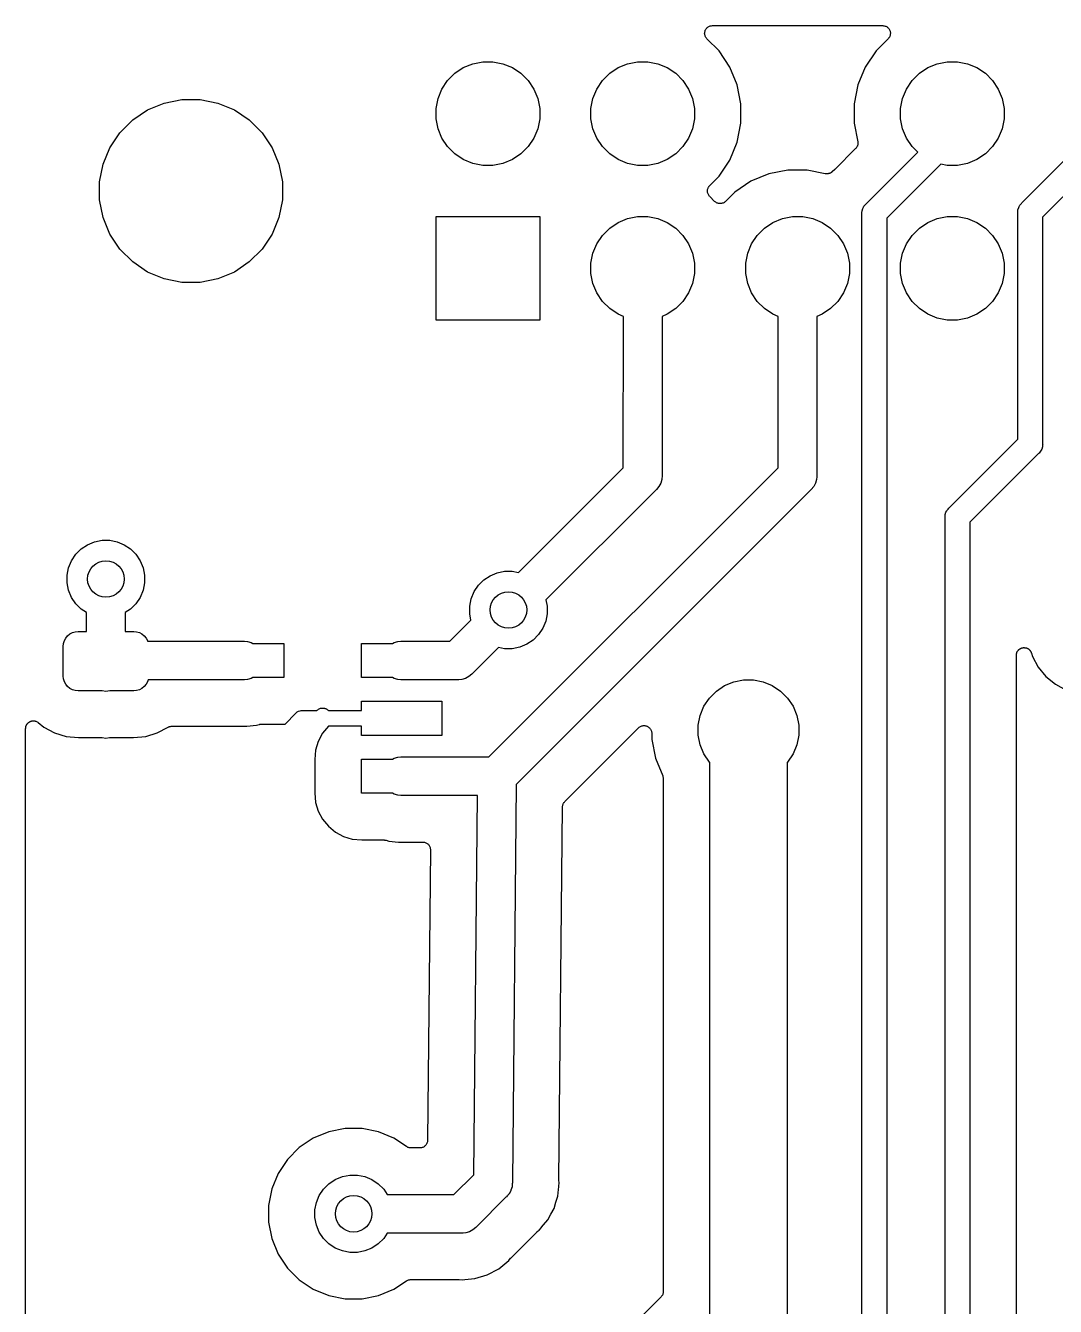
# Model space of a CAD drawing. Extents: x 122.4 to 185.8, y -118.8 to -64.3.
# Drawn here: x 122.38 to 139.27, y -85.34 to -64.33 of the extents above; entities that cross this region are included whole.
import ezdxf

# ---------------------------------------------------------------- set-up
doc = ezdxf.new("R2010")
doc.units = 0
doc.layers.add('BLACK', color=7, linetype='CONTINUOUS')

msp = doc.modelspace()

# ---------------------------------------------------------------- linework, layer by layer
at = {"layer": 'BLACK', "linetype": 'CONTINUOUS'}
for p, q in [((133.52, -64.4527), (133.522, -64.4406)), ((133.52, -64.4529), (133.52, -64.4527)), ((133.52, -64.4531), (133.52, -64.4529)), ((133.521, -64.4652), (133.52, -64.4531)), ((133.522, -64.4774), (133.521, -64.4652)), ((133.522, -64.4406), (133.523, -64.4285)), ((133.523, -64.4776), (133.522, -64.4774)), ((133.523, -64.428), (133.527, -64.4164)), ((133.523, -64.4282), (133.523, -64.428)), ((133.523, -64.4285), (133.523, -64.4282)), ((133.523, -64.4778), (133.523, -64.4776)), ((133.526, -64.4893), (133.523, -64.4778)), ((133.529, -64.5012), (133.526, -64.4893)), ((133.527, -64.4164), (133.53, -64.4048)), ((133.53, -64.5014), (133.529, -64.5012)), ((133.53, -64.4044), (133.536, -64.3937)), ((133.53, -64.4046), (133.53, -64.4044)), ((133.53, -64.4048), (133.53, -64.4046)), ((133.53, -64.5016), (133.53, -64.5014)), ((133.535, -64.5124), (133.53, -64.5016)), ((133.536, -64.3937), (133.542, -64.383)), ((133.542, -64.3826), (133.55, -64.3732)), ((133.542, -64.3828), (133.542, -64.3826)), ((133.542, -64.383), (133.542, -64.3828)), ((133.55, -64.3732), (133.558, -64.3639)), ((133.558, -64.3636), (133.568, -64.3559)), ((133.558, -64.3637), (133.558, -64.3636)), ((133.558, -64.3639), (133.558, -64.3637)), ((133.568, -64.3559), (133.577, -64.3482)), ((133.577, -64.348), (133.588, -64.3423)), ((133.577, -64.3481), (133.577, -64.348)), ((133.577, -64.3482), (133.577, -64.3481)), ((133.588, -64.3423), (133.599, -64.3366)), ((133.599, -64.3364), (133.611, -64.333)), ((133.599, -64.3365), (133.599, -64.3364)), ((133.599, -64.3366), (133.599, -64.3365)), ((133.611, -64.333), (133.623, -64.3294)), ((133.623, -64.3293), (133.635, -64.3282)), ((133.623, -64.3294), (133.623, -64.3293)), ((133.623, -64.3294), (133.623, -64.3294)), ((133.635, -64.3282), (133.647, -64.327)), ((133.647, -64.327), (136.441, -64.327)), ((136.441, -64.327), (136.442, -64.327)), ((136.442, -64.327), (136.442, -64.327)), ((136.442, -64.327), (136.442, -64.327)), ((136.442, -64.327), (136.442, -64.327)), ((136.442, -64.327), (136.455, -64.3284)), ((136.455, -64.3284), (136.467, -64.3297)), ((136.467, -64.3297), (136.467, -64.3297)), ((136.467, -64.3297), (136.467, -64.3298)), ((136.467, -64.3298), (136.479, -64.3335)), ((136.479, -64.3335), (136.49, -64.3371)), ((136.49, -64.3371), (136.49, -64.3372)), ((136.49, -64.3372), (136.491, -64.3373)), ((136.491, -64.3373), (136.502, -64.3432)), ((136.502, -64.3432), (136.512, -64.349)), ((136.512, -64.349), (136.512, -64.3491)), ((136.512, -64.3491), (136.512, -64.3492)), ((136.512, -64.3492), (136.522, -64.3572)), ((136.522, -64.3572), (136.531, -64.3648)), ((136.531, -64.3648), (136.531, -64.365)), ((136.531, -64.365), (136.531, -64.3651)), ((136.531, -64.3651), (136.539, -64.3748)), ((136.539, -64.3748), (136.547, -64.3841)), ((136.547, -64.3841), (136.547, -64.3843)), ((136.547, -64.3843), (136.547, -64.3845)), ((136.547, -64.3845), (136.553, -64.3954)), ((136.558, -64.5032), (136.552, -64.514)), ((136.553, -64.3954), (136.558, -64.406)), ((136.558, -64.406), (136.558, -64.4062)), ((136.558, -64.4062), (136.558, -64.4064)), ((136.558, -64.4064), (136.562, -64.4181)), ((136.561, -64.4913), (136.558, -64.5028)), ((136.558, -64.5028), (136.558, -64.503)), ((136.558, -64.503), (136.558, -64.5032)), ((136.565, -64.4795), (136.561, -64.4913)), ((136.562, -64.4181), (136.565, -64.4298)), ((136.565, -64.4298), (136.565, -64.43)), ((136.565, -64.43), (136.565, -64.4302)), ((136.565, -64.4302), (136.567, -64.4424)), ((136.566, -64.4671), (136.565, -64.4791)), ((136.565, -64.4791), (136.565, -64.4793)), ((136.565, -64.4793), (136.565, -64.4795)), ((136.568, -64.4549), (136.566, -64.4671)), ((136.567, -64.4424), (136.568, -64.4544)), ((136.568, -64.4544), (136.568, -64.4547)), ((136.568, -64.4547), (136.568, -64.4549)), ((133.541, -64.5232), (133.535, -64.5124)), ((133.541, -64.5233), (133.541, -64.5232)), ((133.541, -64.5235), (133.541, -64.5233)), ((133.549, -64.533), (133.541, -64.5235)), ((133.556, -64.5425), (133.549, -64.533)), ((133.557, -64.5428), (133.556, -64.5425)), ((133.557, -64.5429), (133.557, -64.5428)), ((133.558, -64.5438), (133.557, -64.5429)), ((133.557, -64.5429), (133.557, -64.5429)), ((133.756, -64.7424), (133.558, -64.5438)), ((136.53, -64.5438), (136.332, -64.7424)), ((136.538, -64.5344), (136.53, -64.5438)), ((136.546, -64.525), (136.538, -64.5344)), ((136.552, -64.514), (136.546, -64.5246)), ((136.546, -64.5246), (136.546, -64.5248)), ((136.546, -64.5248), (136.546, -64.525)), ((129.716, -64.9527), (129.88, -64.92)), ((129.88, -64.92), (130.048, -64.92)), ((130.048, -64.92), (130.212, -64.9527)), ((132.256, -64.9527), (132.42, -64.92)), ((132.42, -64.92), (132.588, -64.92)), ((132.588, -64.92), (132.752, -64.9527)), ((133.933, -65.0064), (133.756, -64.7424)), ((136.332, -64.7424), (136.155, -65.0064)), ((137.336, -64.9527), (137.5, -64.92)), ((137.5, -64.92), (137.668, -64.92)), ((137.668, -64.92), (137.832, -64.9527)), ((129.304, -65.2282), (129.422, -65.1098)), ((129.422, -65.1098), (129.561, -65.0167)), ((129.561, -65.0167), (129.716, -64.9527)), ((130.212, -64.9527), (130.367, -65.0167)), ((130.367, -65.0167), (130.506, -65.1098)), ((130.506, -65.1098), (130.624, -65.2282)), ((131.844, -65.2282), (131.962, -65.1098)), ((131.962, -65.1098), (132.101, -65.0167)), ((132.101, -65.0167), (132.256, -64.9527)), ((132.752, -64.9527), (132.907, -65.0167)), ((132.907, -65.0167), (133.046, -65.1098)), ((133.046, -65.1098), (133.164, -65.2282)), ((134.054, -65.2998), (133.933, -65.0064)), ((136.155, -65.0064), (136.034, -65.2998)), ((136.924, -65.2282), (137.042, -65.1098)), ((137.042, -65.1098), (137.181, -65.0167)), ((137.181, -65.0167), (137.336, -64.9527)), ((137.832, -64.9527), (137.987, -65.0167)), ((137.987, -65.0167), (138.126, -65.1098)), ((138.126, -65.1098), (138.244, -65.2282)), ((129.211, -65.3674), (129.304, -65.2282)), ((130.624, -65.2282), (130.717, -65.3674)), ((131.751, -65.3674), (131.844, -65.2282)), ((133.164, -65.2282), (133.257, -65.3674)), ((134.116, -65.6112), (134.054, -65.2998)), ((136.034, -65.2998), (135.972, -65.6112)), ((136.831, -65.3674), (136.924, -65.2282)), ((138.244, -65.2282), (138.337, -65.3674)), ((124.656, -65.5976), (124.946, -65.54)), ((124.946, -65.54), (125.242, -65.54)), ((125.242, -65.54), (125.532, -65.5976)), ((129.114, -65.6863), (129.147, -65.5221)), ((129.147, -65.5221), (129.211, -65.3674)), ((130.717, -65.3674), (130.781, -65.5221)), ((130.781, -65.5221), (130.814, -65.6863)), ((131.654, -65.6863), (131.687, -65.5221)), ((131.687, -65.5221), (131.751, -65.3674)), ((133.257, -65.3674), (133.321, -65.5221)), ((133.321, -65.5221), (133.354, -65.6863)), ((136.734, -65.6863), (136.767, -65.5221)), ((136.767, -65.5221), (136.831, -65.3674)), ((138.337, -65.3674), (138.401, -65.5221)), ((138.401, -65.5221), (138.434, -65.6863)), ((124.138, -65.8749), (124.383, -65.7107)), ((124.383, -65.7107), (124.656, -65.5976)), ((125.532, -65.5976), (125.805, -65.7107)), ((125.805, -65.7107), (126.05, -65.8749)), ((129.114, -65.8537), (129.114, -65.6863)), ((130.814, -65.6863), (130.814, -65.8537)), ((131.654, -65.8537), (131.654, -65.6863)), ((133.354, -65.6863), (133.354, -65.8537)), ((134.116, -65.9288), (134.116, -65.6112)), ((135.972, -65.6112), (135.972, -65.9288)), ((136.734, -65.8537), (136.734, -65.6863)), ((138.434, -65.6863), (138.434, -65.8537)), ((123.929, -66.0838), (124.138, -65.8749)), ((126.05, -65.8749), (126.259, -66.0838)), ((129.147, -66.0179), (129.114, -65.8537)), ((130.814, -65.8537), (130.781, -66.0179)), ((131.687, -66.0179), (131.654, -65.8537)), ((133.354, -65.8537), (133.321, -66.0179)), ((134.054, -66.2402), (134.116, -65.9288)), ((135.972, -65.9288), (136.032, -66.2311)), ((136.767, -66.0179), (136.734, -65.8537)), ((138.434, -65.8537), (138.401, -66.0179)), ((123.765, -66.3295), (123.929, -66.0838)), ((126.259, -66.0838), (126.423, -66.3295)), ((129.211, -66.1726), (129.147, -66.0179)), ((129.304, -66.3118), (129.211, -66.1726)), ((130.717, -66.1726), (130.624, -66.3118)), ((130.781, -66.0179), (130.717, -66.1726)), ((131.751, -66.1726), (131.687, -66.0179)), ((131.844, -66.3118), (131.751, -66.1726)), ((133.257, -66.1726), (133.164, -66.3118)), ((133.321, -66.0179), (133.257, -66.1726)), ((136.831, -66.1726), (136.767, -66.0179)), ((136.924, -66.3118), (136.831, -66.1726)), ((138.337, -66.1726), (138.244, -66.3118)), ((138.401, -66.0179), (138.337, -66.1726)), ((123.652, -66.6025), (123.765, -66.3295)), ((126.423, -66.3295), (126.536, -66.6025)), ((129.422, -66.4302), (129.304, -66.3118)), ((130.624, -66.3118), (130.506, -66.4302)), ((131.962, -66.4302), (131.844, -66.3118)), ((133.164, -66.3118), (133.046, -66.4302)), ((133.933, -66.5336), (134.054, -66.2402)), ((135.997, -66.3456), (135.659, -66.6835)), ((136.005, -66.3365), (135.997, -66.3456)), ((136.012, -66.3275), (136.005, -66.3365)), ((136.013, -66.3269), (136.012, -66.3275)), ((136.019, -66.3161), (136.013, -66.3265)), ((136.013, -66.3265), (136.013, -66.3269)), ((136.024, -66.3058), (136.019, -66.3161)), ((136.025, -66.3052), (136.024, -66.3058)), ((136.028, -66.2932), (136.025, -66.3046)), ((136.025, -66.3046), (136.025, -66.3052)), ((136.032, -66.2821), (136.028, -66.2932)), ((136.032, -66.2311), (136.032, -66.2316)), ((136.032, -66.2316), (136.032, -66.2316)), ((136.032, -66.2316), (136.032, -66.2316)), ((136.032, -66.2316), (136.032, -66.2328)), ((136.032, -66.2328), (136.033, -66.2446)), ((136.033, -66.2692), (136.032, -66.2809)), ((136.032, -66.2809), (136.032, -66.2815)), ((136.032, -66.2815), (136.032, -66.2821)), ((136.033, -66.2446), (136.035, -66.2563)), ((136.035, -66.2575), (136.033, -66.2692)), ((136.035, -66.2563), (136.035, -66.2569)), ((136.035, -66.2569), (136.035, -66.2575)), ((137.016, -66.4044), (136.924, -66.3118)), ((138.244, -66.3118), (138.126, -66.4302)), ((123.594, -66.8923), (123.652, -66.6025)), ((126.536, -66.6025), (126.594, -66.8923)), ((129.561, -66.5233), (129.422, -66.4302)), ((129.716, -66.5873), (129.561, -66.5233)), ((129.88, -66.62), (129.716, -66.5873)), ((130.212, -66.5873), (130.048, -66.62)), ((130.367, -66.5233), (130.212, -66.5873)), ((130.506, -66.4302), (130.367, -66.5233)), ((132.101, -66.5233), (131.962, -66.4302)), ((132.256, -66.5873), (132.101, -66.5233)), ((132.42, -66.62), (132.256, -66.5873)), ((132.752, -66.5873), (132.588, -66.62)), ((132.907, -66.5233), (132.752, -66.5873)), ((133.046, -66.4302), (132.907, -66.5233)), ((133.756, -66.7976), (133.933, -66.5336)), ((136.167, -67.2532), (137.016, -66.4044)), ((137.396, -66.5993), (136.507, -67.4881)), ((137.5, -66.62), (137.396, -66.5993)), ((137.832, -66.5873), (137.668, -66.62)), ((137.987, -66.5233), (137.832, -66.5873)), ((138.126, -66.4302), (137.987, -66.5233)), ((138.724, -67.2366), (139.556, -66.4044)), ((139.936, -66.5993), (139.064, -67.4715)), ((130.048, -66.62), (129.88, -66.62)), ((132.588, -66.62), (132.42, -66.62)), ((133.604, -66.9502), (133.756, -66.7976)), ((134.574, -66.7599), (134.28, -66.8815)), ((134.885, -66.698), (134.574, -66.7599)), ((135.203, -66.698), (134.885, -66.698)), ((135.499, -66.757), (135.203, -66.698)), ((135.505, -66.7576), (135.499, -66.757)), ((135.511, -66.7587), (135.505, -66.7576)), ((135.517, -66.7588), (135.511, -66.7587)), ((135.524, -66.7595), (135.517, -66.7588)), ((135.53, -66.7589), (135.524, -66.7595)), ((135.535, -66.759), (135.53, -66.7589)), ((135.542, -66.7577), (135.535, -66.759)), ((135.549, -66.7571), (135.542, -66.7577)), ((135.554, -66.7554), (135.549, -66.7571)), ((135.56, -66.7544), (135.554, -66.7554)), ((135.566, -66.7519), (135.56, -66.7544)), ((135.573, -66.7499), (135.566, -66.7519)), ((135.578, -66.7473), (135.573, -66.7499)), ((135.583, -66.7452), (135.578, -66.7473)), ((135.588, -66.7415), (135.583, -66.7452)), ((135.594, -66.7383), (135.588, -66.7415)), ((135.599, -66.7348), (135.594, -66.7383)), ((135.604, -66.7317), (135.599, -66.7348)), ((135.608, -66.7269), (135.604, -66.7317)), ((135.614, -66.7227), (135.608, -66.7269)), ((135.616, -66.7203), (135.614, -66.7227)), ((135.65, -66.6919), (135.616, -66.7203)), ((135.654, -66.6881), (135.65, -66.6919)), ((135.658, -66.6848), (135.654, -66.6881)), ((135.659, -66.6835), (135.658, -66.6848)), ((137.668, -66.62), (137.5, -66.62)), ((123.594, -67.1877), (123.594, -66.8923)), ((126.594, -66.8923), (126.594, -67.1877)), ((133.566, -67.0387), (133.568, -67.0268)), ((133.568, -67.0268), (133.569, -67.0149)), ((133.569, -67.014), (133.573, -67.0026)), ((133.569, -67.0145), (133.569, -67.014)), ((133.569, -67.0149), (133.569, -67.0145)), ((133.573, -67.0026), (133.576, -66.9912)), ((133.576, -66.9904), (133.582, -66.9798)), ((133.576, -66.9908), (133.576, -66.9904)), ((133.576, -66.9912), (133.576, -66.9908)), ((133.582, -66.9798), (133.588, -66.9694)), ((133.588, -66.9686), (133.596, -66.9594)), ((133.588, -66.969), (133.588, -66.9686)), ((133.588, -66.9694), (133.588, -66.969)), ((133.596, -66.9594), (133.604, -66.9502)), ((134.28, -66.8815), (134.016, -67.0579)), ((123.652, -67.4775), (123.594, -67.1877)), ((126.594, -67.1877), (126.536, -67.4775)), ((133.566, -67.0391), (133.566, -67.0387)), ((133.566, -67.0396), (133.566, -67.0391)), ((133.567, -67.0514), (133.566, -67.0396)), ((133.568, -67.0634), (133.567, -67.0514)), ((133.569, -67.0638), (133.568, -67.0634)), ((133.569, -67.0642), (133.569, -67.0638)), ((133.572, -67.0756), (133.569, -67.0642)), ((133.575, -67.0872), (133.572, -67.0756)), ((133.576, -67.0876), (133.575, -67.0872)), ((133.576, -67.088), (133.576, -67.0876)), ((133.581, -67.0986), (133.576, -67.088)), ((133.587, -67.1092), (133.581, -67.0986)), ((133.587, -67.1095), (133.587, -67.1092)), ((133.587, -67.1099), (133.587, -67.1095)), ((133.595, -67.1192), (133.587, -67.1099)), ((133.602, -67.1285), (133.595, -67.1192)), ((133.603, -67.1291), (133.602, -67.1285)), ((133.603, -67.1292), (133.603, -67.1291)), ((133.604, -67.1298), (133.603, -67.1292)), ((133.603, -67.1292), (133.603, -67.1292)), ((133.684, -67.2105), (133.604, -67.1298)), ((133.693, -67.2181), (133.684, -67.2105)), ((133.703, -67.2257), (133.693, -67.2181)), ((133.703, -67.2259), (133.703, -67.2257)), ((133.703, -67.2262), (133.703, -67.2259)), ((133.714, -67.2319), (133.703, -67.2262)), ((133.724, -67.2376), (133.714, -67.2319)), ((133.725, -67.2377), (133.724, -67.2376)), ((133.725, -67.2379), (133.725, -67.2377)), ((133.737, -67.2414), (133.725, -67.2379)), ((133.821, -67.2386), (133.81, -67.242)), ((133.822, -67.2384), (133.821, -67.2386)), ((133.833, -67.2327), (133.822, -67.2383)), ((133.822, -67.2383), (133.822, -67.2384)), ((133.843, -67.2272), (133.833, -67.2327)), ((133.844, -67.2269), (133.843, -67.2272)), ((133.853, -67.2192), (133.844, -67.2267)), ((133.844, -67.2267), (133.844, -67.2269)), ((133.863, -67.2117), (133.853, -67.2192)), ((133.864, -67.2105), (133.863, -67.2111)), ((133.863, -67.2111), (133.863, -67.2111)), ((133.863, -67.2111), (133.863, -67.2111)), ((133.863, -67.2111), (133.863, -67.2117)), ((134.016, -67.0579), (133.864, -67.2105)), ((138.716, -67.243), (138.724, -67.2366)), ((133.748, -67.245), (133.737, -67.2414)), ((133.749, -67.2452), (133.748, -67.245)), ((133.748, -67.245), (133.748, -67.245)), ((133.761, -67.2464), (133.749, -67.2452)), ((133.773, -67.2477), (133.761, -67.2464)), ((133.774, -67.2477), (133.773, -67.2476)), ((133.773, -67.2476), (133.773, -67.2477)), ((133.785, -67.2466), (133.774, -67.2477)), ((133.797, -67.2455), (133.785, -67.2466)), ((133.798, -67.2454), (133.797, -67.2455)), ((133.81, -67.242), (133.798, -67.2453)), ((133.798, -67.2453), (133.798, -67.2454)), ((136.1, -67.404), (136.101, -67.394)), ((136.101, -67.4139), (136.1, -67.404)), ((136.101, -67.394), (136.104, -67.3641)), ((136.101, -67.394), (136.101, -67.394)), ((136.101, -74.252), (136.101, -67.4139)), ((136.104, -67.3641), (136.115, -67.3258)), ((136.115, -67.3258), (136.125, -67.307)), ((136.125, -67.307), (136.134, -67.2905)), ((136.134, -67.2905), (136.149, -67.272)), ((136.149, -67.272), (136.16, -67.2596)), ((136.16, -67.2596), (136.167, -67.2532)), ((138.656, -67.3874), (138.657, -67.3774)), ((138.657, -67.3973), (138.656, -67.3874)), ((138.657, -67.3774), (138.66, -67.3475)), ((138.657, -67.3774), (138.657, -67.3774)), ((138.657, -71.1132), (138.657, -67.3973)), ((138.66, -67.3475), (138.672, -67.3092)), ((138.672, -67.3092), (138.681, -67.2919)), ((138.681, -67.2919), (138.691, -67.2739)), ((138.691, -67.2739), (138.705, -67.2563)), ((138.705, -67.2563), (138.716, -67.243)), ((123.765, -67.7505), (123.652, -67.4775)), ((126.536, -67.4775), (126.423, -67.7505)), ((129.114, -69.16), (129.114, -67.46)), ((129.114, -67.46), (130.814, -67.46)), ((130.814, -67.46), (130.814, -69.16)), ((131.844, -67.7682), (131.962, -67.6498)), ((131.962, -67.6498), (132.101, -67.5567)), ((132.101, -67.5567), (132.256, -67.4927)), ((132.256, -67.4927), (132.42, -67.46)), ((132.42, -67.46), (132.588, -67.46)), ((132.588, -67.46), (132.752, -67.4927)), ((132.752, -67.4927), (132.907, -67.5567)), ((132.907, -67.5567), (133.046, -67.6498)), ((133.046, -67.6498), (133.164, -67.7682)), ((134.384, -67.7682), (134.502, -67.6498)), ((134.502, -67.6498), (134.641, -67.5567)), ((134.641, -67.5567), (134.796, -67.4927)), ((134.796, -67.4927), (134.96, -67.46)), ((134.96, -67.46), (135.128, -67.46)), ((135.128, -67.46), (135.292, -67.4927)), ((135.292, -67.4927), (135.447, -67.5567)), ((135.447, -67.5567), (135.586, -67.6498)), ((135.586, -67.6498), (135.704, -67.7682)), ((136.507, -67.4881), (136.507, -86.19)), ((136.924, -67.7682), (137.042, -67.6498)), ((137.042, -67.6498), (137.181, -67.5567)), ((137.181, -67.5567), (137.336, -67.4927)), ((137.336, -67.4927), (137.5, -67.46)), ((137.5, -67.46), (137.668, -67.46)), ((137.668, -67.46), (137.832, -67.4927)), ((137.832, -67.4927), (137.987, -67.5567)), ((137.987, -67.5567), (138.126, -67.6498)), ((138.126, -67.6498), (138.244, -67.7682)), ((139.064, -67.4715), (139.064, -71.1874)), ((123.929, -67.9962), (123.765, -67.7505)), ((126.423, -67.7505), (126.259, -67.9962)), ((131.751, -67.9074), (131.844, -67.7682)), ((133.164, -67.7682), (133.257, -67.9074)), ((134.291, -67.9074), (134.384, -67.7682)), ((135.704, -67.7682), (135.797, -67.9074)), ((136.831, -67.9074), (136.924, -67.7682)), ((138.244, -67.7682), (138.337, -67.9074)), ((124.138, -68.2051), (123.929, -67.9962)), ((126.259, -67.9962), (126.05, -68.2051)), ((131.654, -68.2263), (131.687, -68.0621)), ((131.687, -68.0621), (131.751, -67.9074)), ((133.257, -67.9074), (133.321, -68.0621)), ((133.321, -68.0621), (133.354, -68.2263)), ((134.194, -68.2263), (134.227, -68.0621)), ((134.227, -68.0621), (134.291, -67.9074)), ((135.797, -67.9074), (135.861, -68.0621)), ((135.861, -68.0621), (135.894, -68.2263)), ((136.734, -68.2263), (136.767, -68.0621)), ((136.767, -68.0621), (136.831, -67.9074)), ((138.337, -67.9074), (138.401, -68.0621)), ((138.401, -68.0621), (138.434, -68.2263)), ((124.383, -68.3693), (124.138, -68.2051)), ((126.05, -68.2051), (125.805, -68.3693)), ((131.654, -68.3937), (131.654, -68.2263)), ((133.354, -68.2263), (133.354, -68.3937)), ((134.194, -68.3937), (134.194, -68.2263)), ((135.894, -68.2263), (135.894, -68.3937)), ((136.734, -68.3937), (136.734, -68.2263)), ((138.434, -68.2263), (138.434, -68.3937)), ((124.656, -68.4824), (124.383, -68.3693)), ((124.946, -68.54), (124.656, -68.4824)), ((125.532, -68.4824), (125.242, -68.54)), ((125.805, -68.3693), (125.532, -68.4824)), ((131.687, -68.5579), (131.654, -68.3937)), ((133.354, -68.3937), (133.321, -68.5579)), ((134.227, -68.5579), (134.194, -68.3937)), ((135.894, -68.3937), (135.861, -68.5579)), ((136.767, -68.5579), (136.734, -68.3937)), ((138.434, -68.3937), (138.401, -68.5579)), ((125.242, -68.54), (124.946, -68.54)), ((131.751, -68.7126), (131.687, -68.5579)), ((133.321, -68.5579), (133.257, -68.7126)), ((134.291, -68.7126), (134.227, -68.5579)), ((135.861, -68.5579), (135.797, -68.7126)), ((136.831, -68.7126), (136.767, -68.5579)), ((138.401, -68.5579), (138.337, -68.7126)), ((131.844, -68.8518), (131.751, -68.7126)), ((131.962, -68.9702), (131.844, -68.8518)), ((133.164, -68.8518), (133.046, -68.9702)), ((133.257, -68.7126), (133.164, -68.8518)), ((134.384, -68.8518), (134.291, -68.7126)), ((134.502, -68.9702), (134.384, -68.8518)), ((135.704, -68.8518), (135.586, -68.9702)), ((135.797, -68.7126), (135.704, -68.8518)), ((136.924, -68.8518), (136.831, -68.7126)), ((137.042, -68.9702), (136.924, -68.8518)), ((138.244, -68.8518), (138.126, -68.9702)), ((138.337, -68.7126), (138.244, -68.8518)), ((132.101, -69.0633), (131.962, -68.9702)), ((132.187, -69.0985), (132.101, -69.0633)), ((132.186, -71.5805), (132.187, -69.0985)), ((132.907, -69.0633), (132.821, -69.0985)), ((132.821, -69.0985), (132.821, -71.6964)), ((133.046, -68.9702), (132.907, -69.0633)), ((134.641, -69.0633), (134.502, -68.9702)), ((134.727, -69.0985), (134.641, -69.0633)), ((134.726, -71.5805), (134.727, -69.0985)), ((135.447, -69.0633), (135.362, -69.0985)), ((135.362, -69.0985), (135.362, -71.6964)), ((135.586, -68.9702), (135.447, -69.0633)), ((137.181, -69.0633), (137.042, -68.9702)), ((137.336, -69.1273), (137.181, -69.0633)), ((137.5, -69.16), (137.336, -69.1273)), ((137.832, -69.1273), (137.668, -69.16)), ((137.987, -69.0633), (137.832, -69.1273)), ((138.126, -68.9702), (137.987, -69.0633)), ((130.814, -69.16), (129.114, -69.16)), ((137.668, -69.16), (137.5, -69.16)), ((137.531, -72.2393), (138.657, -71.1132)), ((139.064, -71.2073), (139.061, -71.2372)), ((139.064, -71.1874), (139.065, -71.1974)), ((139.065, -71.1974), (139.064, -71.2073)), ((139.064, -71.2073), (139.064, -71.2073)), ((138.997, -71.3481), (137.871, -72.4742)), ((139.005, -71.3417), (138.997, -71.3481)), ((139.03, -71.3108), (139.005, -71.3417)), ((139.049, -71.2755), (139.03, -71.3108)), ((139.061, -71.2372), (139.049, -71.2755)), ((129.982, -76.3245), (134.726, -71.5805)), ((130.468, -73.2995), (132.186, -71.5805)), ((132.799, -71.8341), (132.769, -71.8892)), ((132.817, -71.7742), (132.799, -71.8341)), ((132.823, -71.712), (132.817, -71.7686)), ((132.817, -71.7686), (132.817, -71.7742)), ((132.821, -71.6964), (132.823, -71.712)), ((135.339, -71.8341), (135.309, -71.8892)), ((135.357, -71.7742), (135.339, -71.8341)), ((135.362, -71.7276), (135.357, -71.7742)), ((135.362, -71.6964), (135.363, -71.712)), ((135.363, -71.712), (135.362, -71.7276)), ((135.362, -71.7276), (135.362, -71.7276)), ((135.257, -71.9475), (130.43, -76.7748)), ((132.717, -71.9475), (130.917, -73.7485)), ((132.73, -71.9376), (132.717, -71.9475)), ((132.769, -71.8892), (132.73, -71.9376)), ((135.27, -71.9376), (135.257, -71.9475)), ((135.309, -71.8892), (135.27, -71.9376)), ((137.491, -72.2898), (137.498, -72.2766)), ((137.498, -72.2766), (137.512, -72.2599)), ((137.512, -72.2599), (137.524, -72.2456)), ((137.524, -72.2456), (137.531, -72.2393)), ((137.464, -72.39), (137.465, -72.38)), ((137.465, -72.4), (137.464, -72.39)), ((137.465, -72.38), (137.468, -72.3502)), ((137.465, -72.38), (137.465, -72.38)), ((137.465, -87.2918), (137.465, -72.4)), ((137.468, -72.3502), (137.479, -72.3119)), ((137.479, -72.3119), (137.491, -72.2898)), ((137.871, -72.4742), (137.871, -87.366)), ((123.205, -73.0012), (123.293, -72.9128)), ((123.293, -72.9128), (123.397, -72.8433)), ((123.397, -72.8433), (123.513, -72.7954)), ((123.513, -72.7954), (123.635, -72.771)), ((123.635, -72.771), (123.761, -72.771)), ((123.761, -72.771), (123.883, -72.7954)), ((123.883, -72.7954), (123.999, -72.8433)), ((123.999, -72.8433), (124.103, -72.9128)), ((124.103, -72.9128), (124.191, -73.0012)), ((123.087, -73.2208), (123.135, -73.1052)), ((123.135, -73.1052), (123.205, -73.0012)), ((124.191, -73.0012), (124.261, -73.1052)), ((124.261, -73.1052), (124.309, -73.2208)), ((123.063, -73.3435), (123.087, -73.2208)), ((124.309, -73.2208), (124.333, -73.3435)), ((130.001, -73.3513), (130.117, -73.3034)), ((130.117, -73.3034), (130.239, -73.279)), ((130.239, -73.279), (130.365, -73.279)), ((130.365, -73.279), (130.468, -73.2995)), ((123.063, -73.4685), (123.063, -73.3435)), ((123.087, -73.5912), (123.063, -73.4685)), ((124.333, -73.4685), (124.309, -73.5912)), ((124.333, -73.3435), (124.333, -73.4685)), ((129.739, -73.6132), (129.809, -73.5092)), ((129.809, -73.5092), (129.897, -73.4208)), ((129.897, -73.4208), (130.001, -73.3513)), ((123.135, -73.7068), (123.087, -73.5912)), ((123.205, -73.8108), (123.135, -73.7068)), ((124.261, -73.7068), (124.191, -73.8108)), ((124.309, -73.5912), (124.261, -73.7068)), ((129.667, -73.8515), (129.691, -73.7288)), ((129.691, -73.7288), (129.739, -73.6132)), ((130.917, -73.7485), (130.937, -73.8515)), ((123.293, -73.8992), (123.205, -73.8108)), ((123.38, -73.9576), (123.293, -73.8992)), ((123.381, -74.267), (123.38, -73.9576)), ((124.103, -73.8992), (124.015, -73.9576)), ((124.015, -73.9576), (124.015, -74.267)), ((124.191, -73.8108), (124.103, -73.8992)), ((129.667, -73.9765), (129.667, -73.8515)), ((130.937, -73.8515), (130.937, -73.9765)), ((129.342, -74.4245), (129.687, -74.0795)), ((129.687, -74.0795), (129.667, -73.9765)), ((130.913, -74.0992), (130.865, -74.2148)), ((130.937, -73.9765), (130.913, -74.0992)), ((123.017, -74.4175), (123.039, -74.3753)), ((123.039, -74.3753), (123.069, -74.3384)), ((123.069, -74.3384), (123.106, -74.3081)), ((123.106, -74.3081), (123.148, -74.2856)), ((123.148, -74.2856), (123.194, -74.2717)), ((123.194, -74.2717), (123.242, -74.267)), ((123.242, -74.267), (123.381, -74.267)), ((124.015, -74.267), (124.154, -74.267)), ((124.154, -74.267), (124.202, -74.2717)), ((124.202, -74.2717), (124.248, -74.2856)), ((124.248, -74.2856), (124.29, -74.3081)), ((124.29, -74.3081), (124.327, -74.3384)), ((124.327, -74.3384), (124.357, -74.3753)), ((124.357, -74.3753), (124.379, -74.4175)), ((130.795, -74.3188), (130.707, -74.4072)), ((130.865, -74.2148), (130.795, -74.3188)), ((136.101, -86.1158), (136.101, -74.252)), ((122.998, -74.5108), (123.003, -74.4632)), ((122.998, -74.9982), (122.998, -74.5108)), ((123.003, -74.4632), (123.017, -74.4175)), ((124.379, -74.4175), (124.382, -74.4245)), ((124.382, -74.4245), (125.974, -74.4245)), ((125.974, -74.4245), (126.021, -74.4291)), ((126.021, -74.4291), (126.081, -74.4472)), ((126.081, -74.4472), (126.109, -74.4626)), ((126.109, -74.4626), (126.619, -74.4626)), ((126.619, -74.4626), (126.619, -75.0214)), ((127.889, -75.0214), (127.889, -74.4626)), ((127.889, -74.4626), (128.399, -74.4626)), ((128.399, -74.4626), (128.427, -74.4472)), ((128.427, -74.4472), (128.487, -74.4291)), ((128.487, -74.4291), (128.534, -74.4245)), ((128.534, -74.4245), (129.342, -74.4245)), ((130.136, -74.5285), (129.71, -74.9555)), ((130.239, -74.549), (130.136, -74.5285)), ((130.365, -74.549), (130.239, -74.549)), ((130.487, -74.5246), (130.365, -74.549)), ((130.603, -74.4767), (130.487, -74.5246)), ((130.707, -74.4072), (130.603, -74.4767)), ((138.649, -74.5978), (138.652, -74.5926)), ((138.652, -74.5926), (138.655, -74.5871)), ((138.655, -74.5871), (138.659, -74.5824)), ((138.659, -74.5824), (138.663, -74.5773)), ((138.663, -74.5773), (138.667, -74.5729)), ((138.667, -74.5729), (138.671, -74.5681)), ((138.671, -74.5681), (138.676, -74.5643)), ((138.676, -74.5643), (138.68, -74.56)), ((138.68, -74.56), (138.686, -74.5565)), ((138.686, -74.5565), (138.691, -74.5526)), ((138.691, -74.5526), (138.696, -74.5497)), ((138.696, -74.5497), (138.701, -74.5464)), ((138.701, -74.5464), (138.707, -74.544)), ((138.707, -74.544), (138.713, -74.5411)), ((138.713, -74.5411), (138.719, -74.5394)), ((138.719, -74.5394), (138.724, -74.5371)), ((138.724, -74.5371), (138.73, -74.5359)), ((138.73, -74.5359), (138.736, -74.5341)), ((138.736, -74.5341), (138.743, -74.5335)), ((138.743, -74.5335), (138.749, -74.5324)), ((138.749, -74.5324), (138.755, -74.5324)), ((138.755, -74.5324), (138.761, -74.5319)), ((138.761, -74.5319), (138.767, -74.5325)), ((138.767, -74.5325), (138.773, -74.5325)), ((138.773, -74.5325), (138.779, -74.5338)), ((138.779, -74.5338), (138.786, -74.5344)), ((138.786, -74.5344), (138.792, -74.5363)), ((138.792, -74.5363), (138.798, -74.5375)), ((138.798, -74.5375), (138.803, -74.5399)), ((138.803, -74.5399), (138.809, -74.5418)), ((138.809, -74.5418), (138.815, -74.5447)), ((138.815, -74.5447), (138.82, -74.5471)), ((138.82, -74.5471), (138.826, -74.5506)), ((138.826, -74.5506), (138.831, -74.5536)), ((138.831, -74.5536), (138.836, -74.5575)), ((138.836, -74.5575), (138.841, -74.5609)), ((138.841, -74.5609), (138.845, -74.5654)), ((138.845, -74.5654), (138.85, -74.5694)), ((138.85, -74.5694), (138.854, -74.5741)), ((138.854, -74.5741), (138.859, -74.5785)), ((138.859, -74.5785), (138.862, -74.5837)), ((138.862, -74.5837), (138.866, -74.5886)), ((138.866, -74.5886), (138.869, -74.594)), ((138.869, -74.594), (138.872, -74.5991)), ((138.633, -74.6571), (138.634, -74.651)), ((138.633, -74.6589), (138.633, -74.6571)), ((138.633, -87.3224), (138.633, -74.6589)), ((138.634, -74.6449), (138.635, -74.6387)), ((138.634, -74.651), (138.634, -74.6449)), ((138.635, -74.6387), (138.636, -74.6324)), ((138.636, -74.6324), (138.638, -74.6266)), ((138.638, -74.6266), (138.639, -74.6206)), ((138.639, -74.6206), (138.642, -74.6148)), ((138.642, -74.6148), (138.643, -74.6088)), ((138.643, -74.6088), (138.646, -74.6034)), ((138.646, -74.6034), (138.649, -74.5978)), ((138.872, -74.5991), (138.875, -74.6049)), ((138.875, -74.6049), (138.878, -74.6105)), ((138.878, -74.6105), (138.879, -74.6163)), ((138.879, -74.6163), (138.882, -74.622)), ((138.882, -74.622), (138.899, -74.6777)), ((138.899, -74.6777), (138.992, -74.8533)), ((123.003, -75.0458), (122.998, -74.9982)), ((129.651, -75.0073), (129.596, -75.0367)), ((129.7, -74.9676), (129.651, -75.0073)), ((129.71, -74.9555), (129.7, -74.9676)), ((138.992, -74.8533), (139.119, -75.0072)), ((139.119, -75.0072), (139.273, -75.1335)), ((123.017, -75.0915), (123.003, -75.0458)), ((123.039, -75.1337), (123.017, -75.0915)), ((123.069, -75.1706), (123.039, -75.1337)), ((123.106, -75.2009), (123.069, -75.1706)), ((123.148, -75.2234), (123.106, -75.2009)), ((123.194, -75.2373), (123.148, -75.2234)), ((124.248, -75.2234), (124.202, -75.2373)), ((124.29, -75.2009), (124.248, -75.2234)), ((124.327, -75.1706), (124.29, -75.2009)), ((124.357, -75.1337), (124.327, -75.1706)), ((124.379, -75.0915), (124.357, -75.1337)), ((124.389, -75.0595), (124.379, -75.0915)), ((125.974, -75.0595), (124.389, -75.0595)), ((126.021, -75.0549), (125.974, -75.0595)), ((126.081, -75.0367), (126.021, -75.0549)), ((126.109, -75.0214), (126.081, -75.0367)), ((126.619, -75.0214), (126.109, -75.0214)), ((128.399, -75.0214), (127.889, -75.0214)), ((128.427, -75.0367), (128.399, -75.0214)), ((128.487, -75.0549), (128.427, -75.0367)), ((128.534, -75.0595), (128.487, -75.0549)), ((129.458, -75.0595), (128.534, -75.0595)), ((129.474, -75.061), (129.458, -75.0595)), ((129.49, -75.0595), (129.474, -75.061)), ((129.536, -75.0549), (129.49, -75.0595)), ((129.596, -75.0367), (129.536, -75.0549)), ((133.713, -75.2442), (133.848, -75.1539)), ((133.848, -75.1539), (133.998, -75.0917)), ((133.998, -75.0917), (134.158, -75.06)), ((134.158, -75.06), (134.32, -75.06)), ((134.32, -75.06), (134.48, -75.0917)), ((134.48, -75.0917), (134.63, -75.1539)), ((134.63, -75.1539), (134.765, -75.2442)), ((139.273, -75.1335), (139.448, -75.2274)), ((123.242, -75.242), (123.194, -75.2373)), ((123.633, -75.242), (123.242, -75.242)), ((123.636, -75.2429), (123.633, -75.242)), ((123.698, -75.249), (123.636, -75.2429)), ((123.76, -75.2429), (123.698, -75.249)), ((123.763, -75.242), (123.76, -75.2429)), ((124.154, -75.242), (123.763, -75.242)), ((124.202, -75.2373), (124.154, -75.242)), ((127.889, -75.565), (127.889, -75.4126)), ((127.889, -75.4126), (129.21, -75.4126)), ((129.21, -75.4126), (129.21, -75.9714)), ((133.508, -75.4942), (133.598, -75.3591)), ((133.598, -75.3591), (133.713, -75.2442)), ((134.765, -75.2442), (134.88, -75.3591)), ((134.88, -75.3591), (134.97, -75.4942)), ((126.636, -75.7855), (126.814, -75.6066)), ((126.814, -75.6066), (126.818, -75.6018)), ((126.818, -75.6018), (126.838, -75.5859)), ((126.838, -75.5859), (126.86, -75.5741)), ((126.86, -75.5741), (126.884, -75.5668)), ((126.884, -75.5668), (126.902, -75.565)), ((126.902, -75.565), (126.909, -75.5644)), ((126.902, -75.565), (126.902, -75.565)), ((126.909, -75.5644), (126.915, -75.565)), ((126.915, -75.565), (127.158, -75.565)), ((127.158, -75.565), (127.166, -75.5582)), ((127.166, -75.5582), (127.174, -75.5503)), ((127.174, -75.55), (127.175, -75.5498)), ((127.174, -75.5503), (127.174, -75.55)), ((127.175, -75.5498), (127.185, -75.5432)), ((127.185, -75.5432), (127.195, -75.5366)), ((127.195, -75.5365), (127.196, -75.5363)), ((127.195, -75.5366), (127.195, -75.5365)), ((127.196, -75.5363), (127.207, -75.5318)), ((127.207, -75.5318), (127.218, -75.5273)), ((127.218, -75.5272), (127.219, -75.527)), ((127.218, -75.5273), (127.218, -75.5272)), ((127.219, -75.527), (127.23, -75.5249)), ((127.23, -75.5249), (127.242, -75.5225)), ((127.242, -75.5225), (127.242, -75.5225)), ((127.242, -75.5225), (127.243, -75.5225)), ((127.243, -75.5225), (127.255, -75.5226)), ((127.255, -75.5226), (127.267, -75.5226)), ((127.267, -75.5226), (127.267, -75.5227)), ((127.267, -75.5227), (127.268, -75.5227)), ((127.268, -75.5227), (127.279, -75.5252)), ((127.279, -75.5252), (127.291, -75.5276)), ((127.291, -75.5276), (127.292, -75.5277)), ((127.292, -75.5277), (127.292, -75.5278)), ((127.292, -75.5278), (127.303, -75.5324)), ((127.303, -75.5324), (127.314, -75.5371)), ((127.314, -75.5371), (127.314, -75.5373)), ((127.314, -75.5373), (127.315, -75.5375)), ((127.315, -75.5375), (127.325, -75.5442)), ((127.325, -75.5442), (127.335, -75.5509)), ((127.335, -75.5509), (127.335, -75.5512)), ((127.335, -75.5512), (127.335, -75.5514)), ((127.335, -75.5514), (127.342, -75.5584)), ((127.342, -75.5584), (127.35, -75.565)), ((127.35, -75.565), (127.889, -75.565)), ((133.414, -75.8037), (133.446, -75.6444)), ((133.446, -75.6444), (133.508, -75.4942)), ((134.97, -75.4942), (135.032, -75.6444)), ((135.032, -75.6444), (135.064, -75.8037)), ((122.381, -75.8582), (122.382, -75.8522)), ((122.382, -75.8463), (122.383, -75.84)), ((122.382, -75.8522), (122.382, -75.8463)), ((122.383, -75.84), (122.384, -75.8335)), ((122.384, -75.8335), (122.386, -75.8278)), ((122.386, -75.8278), (122.387, -75.822)), ((122.387, -75.822), (122.389, -75.8161)), ((122.389, -75.8161), (122.391, -75.8099)), ((122.391, -75.8099), (122.394, -75.8047)), ((122.394, -75.8047), (122.396, -75.7992)), ((122.396, -75.7992), (122.4, -75.7938)), ((122.4, -75.7938), (122.403, -75.7882)), ((122.403, -75.7882), (122.407, -75.7836)), ((122.407, -75.7836), (122.41, -75.7787)), ((122.41, -75.7787), (122.415, -75.7741)), ((122.415, -75.7741), (122.419, -75.7692)), ((122.419, -75.7692), (122.424, -75.7655)), ((122.424, -75.7655), (122.428, -75.7613)), ((122.428, -75.7613), (122.433, -75.7577)), ((122.433, -75.7577), (122.438, -75.7537)), ((122.438, -75.7537), (122.444, -75.7509)), ((122.444, -75.7509), (122.449, -75.7476)), ((122.449, -75.7476), (122.455, -75.7452)), ((122.455, -75.7452), (122.46, -75.7422)), ((122.46, -75.7422), (122.466, -75.7405)), ((122.466, -75.7405), (122.472, -75.7382)), ((122.472, -75.7382), (122.478, -75.737)), ((122.478, -75.737), (122.484, -75.7352)), ((122.484, -75.7352), (122.49, -75.7346)), ((122.49, -75.7346), (122.496, -75.7335)), ((122.496, -75.7335), (122.502, -75.7335)), ((122.502, -75.7335), (122.509, -75.7329)), ((122.509, -75.7329), (122.515, -75.7336)), ((122.515, -75.7336), (122.521, -75.7336)), ((122.521, -75.7336), (122.527, -75.7349)), ((122.527, -75.7349), (122.534, -75.7355)), ((122.534, -75.7355), (122.539, -75.7373)), ((122.539, -75.7373), (122.545, -75.7385)), ((122.545, -75.7385), (122.551, -75.7409)), ((122.551, -75.7409), (122.557, -75.7429)), ((122.557, -75.7429), (122.562, -75.7457)), ((122.562, -75.7457), (122.568, -75.748)), ((122.568, -75.748), (122.573, -75.7516)), ((122.573, -75.7516), (122.579, -75.7546)), ((122.579, -75.7546), (122.584, -75.7584)), ((122.584, -75.7584), (122.589, -75.7618)), ((122.589, -75.7618), (122.681, -75.8376)), ((122.681, -75.8376), (122.855, -75.9308)), ((124.541, -75.9308), (124.717, -75.8365)), ((124.717, -75.8365), (124.719, -75.8357)), ((124.719, -75.8357), (124.724, -75.8336)), ((124.724, -75.8336), (124.729, -75.8311)), ((124.729, -75.8311), (124.735, -75.8291)), ((124.735, -75.8291), (124.742, -75.8265)), ((124.742, -75.8265), (124.747, -75.8255)), ((124.747, -75.8255), (124.752, -75.8239)), ((124.752, -75.8239), (124.759, -75.8232)), ((124.759, -75.8232), (124.766, -75.822)), ((124.766, -75.822), (124.771, -75.822)), ((124.771, -75.822), (124.777, -75.8215)), ((124.777, -75.8215), (126.012, -75.8215)), ((126.012, -75.8215), (126.17, -75.8059)), ((126.17, -75.8059), (126.212, -75.7932)), ((126.212, -75.7932), (126.214, -75.7927)), ((126.214, -75.7927), (126.219, -75.7917)), ((126.219, -75.7917), (126.224, -75.7901)), ((126.224, -75.7901), (126.231, -75.7894)), ((126.231, -75.7894), (126.238, -75.7882)), ((126.238, -75.7882), (126.244, -75.7882)), ((126.244, -75.7882), (126.249, -75.7877)), ((126.249, -75.7877), (126.613, -75.7877)), ((126.613, -75.7877), (126.636, -75.7855)), ((127.348, -75.8212), (127.252, -75.9372)), ((127.35, -75.819), (127.348, -75.8212)), ((127.889, -75.819), (127.35, -75.819)), ((127.889, -75.9714), (127.889, -75.819)), ((131.226, -77.0569), (132.435, -75.8474)), ((132.435, -75.8474), (132.436, -75.8465)), ((132.436, -75.8462), (132.446, -75.8385)), ((132.436, -75.8465), (132.436, -75.8462)), ((132.436, -75.8465), (132.436, -75.8465)), ((132.436, -75.8465), (132.436, -75.8465)), ((132.446, -75.8385), (132.455, -75.831)), ((132.455, -75.831), (132.456, -75.8309)), ((132.456, -75.8307), (132.467, -75.8251)), ((132.456, -75.8309), (132.456, -75.8307)), ((132.467, -75.8251), (132.477, -75.8195)), ((132.477, -75.8195), (132.478, -75.8194)), ((132.478, -75.8193), (132.49, -75.8159)), ((132.478, -75.8194), (132.478, -75.8193)), ((132.49, -75.8159), (132.501, -75.8125)), ((132.501, -75.8125), (132.502, -75.8124)), ((132.501, -75.8125), (132.501, -75.8125)), ((132.502, -75.8124), (132.514, -75.8113)), ((132.514, -75.8113), (132.526, -75.8103)), ((132.526, -75.8103), (132.526, -75.8103)), ((132.526, -75.8103), (132.526, -75.8103)), ((132.526, -75.8103), (132.539, -75.8116)), ((132.539, -75.8116), (132.551, -75.8128)), ((132.551, -75.8128), (132.551, -75.8129)), ((132.551, -75.8129), (132.551, -75.8129)), ((132.551, -75.8129), (132.563, -75.8166)), ((132.563, -75.8166), (132.574, -75.8202)), ((132.574, -75.8202), (132.574, -75.8203)), ((132.574, -75.8203), (132.575, -75.8203)), ((132.575, -75.8203), (132.585, -75.8262)), ((132.585, -75.8262), (132.596, -75.832)), ((132.596, -75.832), (132.596, -75.8321)), ((132.596, -75.8321), (132.596, -75.8322)), ((132.596, -75.8322), (132.606, -75.84)), ((132.606, -75.84), (132.615, -75.8478)), ((132.615, -75.8478), (132.615, -75.8479)), ((132.615, -75.8479), (132.615, -75.8481)), ((132.615, -75.8481), (132.623, -75.8575)), ((133.414, -75.9663), (133.414, -75.8037)), ((135.064, -75.8037), (135.064, -75.9663)), ((122.381, -75.8599), (122.381, -75.8582)), ((122.381, -116.512), (122.381, -75.8599)), ((122.855, -75.9308), (123.045, -75.9883)), ((123.045, -75.9883), (123.248, -76.0083)), ((123.248, -76.0083), (123.627, -76.0083)), ((123.627, -76.0083), (123.628, -76.0083)), ((123.628, -76.0083), (123.634, -76.0089)), ((123.634, -76.0089), (123.639, -76.0089)), ((123.639, -76.0089), (123.698, -76.0147)), ((123.698, -76.0147), (123.757, -76.0089)), ((123.757, -76.0089), (123.759, -76.0088)), ((123.759, -76.0088), (123.764, -76.0088)), ((123.764, -76.0088), (123.769, -76.0083)), ((123.769, -76.0083), (124.148, -76.0083)), ((124.148, -76.0083), (124.351, -75.9883)), ((124.351, -75.9883), (124.541, -75.9308)), ((127.252, -75.9372), (127.182, -76.0696)), ((129.21, -75.9714), (127.889, -75.9714)), ((132.623, -75.8575), (132.631, -75.867)), ((132.631, -75.867), (132.631, -75.8672)), ((132.631, -75.8672), (132.631, -75.8673)), ((132.631, -75.8673), (132.637, -75.8783)), ((132.637, -75.8783), (132.642, -75.8889)), ((132.642, -75.8889), (132.642, -75.8891)), ((132.642, -75.8891), (132.643, -75.8893)), ((132.643, -75.8893), (132.646, -75.9012)), ((132.646, -75.9012), (132.65, -75.9126)), ((132.65, -75.9126), (132.65, -75.9128)), ((132.65, -75.9128), (132.65, -75.913)), ((132.65, -75.913), (132.651, -75.9252)), ((132.651, -75.9252), (132.652, -75.9372)), ((132.652, -75.9372), (132.652, -76.0413)), ((132.652, -76.0413), (132.713, -76.3479)), ((133.446, -76.1256), (133.414, -75.9663)), ((135.064, -75.9663), (135.032, -76.1256)), ((127.138, -76.2132), (127.123, -76.3688)), ((127.182, -76.0696), (127.138, -76.2132)), ((133.508, -76.2758), (133.446, -76.1256)), ((135.032, -76.1256), (134.97, -76.2758)), ((127.123, -76.3688), (127.123, -76.9152)), ((127.889, -76.9214), (127.889, -76.3626)), ((127.889, -76.3626), (128.399, -76.3626)), ((128.399, -76.3626), (128.427, -76.3473)), ((128.427, -76.3473), (128.487, -76.3291)), ((128.487, -76.3291), (128.534, -76.3245)), ((128.534, -76.3245), (129.982, -76.3245)), ((132.713, -76.3479), (132.832, -76.636)), ((133.598, -76.4109), (133.508, -76.2758)), ((133.604, -76.4167), (133.598, -76.4109)), ((133.604, -85.462), (133.604, -76.4167)), ((134.88, -76.4109), (134.874, -76.4167)), ((134.874, -76.4167), (134.874, -85.6938)), ((134.97, -76.2758), (134.88, -76.4109)), ((132.832, -76.636), (132.832, -76.6362)), ((132.832, -76.6362), (132.832, -76.6362)), ((132.832, -76.6362), (132.832, -76.6362)), ((132.832, -76.6362), (132.833, -76.6377)), ((132.833, -76.6377), (132.836, -76.6489)), ((132.836, -76.6489), (132.84, -76.66)), ((132.84, -76.66), (132.84, -76.6607)), ((132.84, -76.6607), (132.84, -76.6615)), ((132.84, -76.6615), (132.841, -76.6731)), ((132.841, -76.6731), (132.842, -76.6846)), ((132.842, -76.6846), (132.842, -85.0937)), ((130.43, -76.7748), (130.366, -83.298)), ((127.123, -76.9152), (127.138, -77.0708)), ((127.138, -77.0708), (127.182, -77.2144)), ((128.399, -76.9214), (127.889, -76.9214)), ((128.427, -76.9368), (128.399, -76.9214)), ((128.487, -76.9549), (128.427, -76.9368)), ((128.534, -76.9595), (128.487, -76.9549)), ((129.793, -76.9595), (128.534, -76.9595)), ((129.732, -83.1792), (129.793, -76.9595)), ((131.192, -77.1191), (131.195, -77.1085)), ((131.195, -77.1085), (131.198, -77.0979)), ((131.198, -77.0979), (131.199, -77.0967)), ((131.199, -77.0955), (131.205, -77.0858)), ((131.199, -77.0967), (131.199, -77.0955)), ((131.205, -77.0858), (131.21, -77.076)), ((131.21, -77.076), (131.211, -77.075)), ((131.211, -77.0739), (131.219, -77.0655)), ((131.211, -77.075), (131.211, -77.0739)), ((131.219, -77.0655), (131.226, -77.0569)), ((127.182, -77.2144), (127.252, -77.3468)), ((131.128, -83.2574), (131.189, -77.1454)), ((131.189, -77.1437), (131.19, -77.1326)), ((131.189, -77.1454), (131.189, -77.1437)), ((131.19, -77.1326), (131.191, -77.1216)), ((131.191, -77.1203), (131.192, -77.1191)), ((131.191, -77.1216), (131.191, -77.1203)), ((127.252, -77.3468), (127.348, -77.4628)), ((127.348, -77.4628), (127.464, -77.558)), ((127.464, -77.558), (127.596, -77.6288)), ((127.596, -77.6288), (127.74, -77.6724)), ((127.74, -77.6724), (127.895, -77.6877)), ((127.895, -77.6877), (128.259, -77.6877)), ((128.259, -77.6877), (128.261, -77.6877)), ((128.261, -77.6877), (128.266, -77.6883)), ((128.266, -77.6883), (128.272, -77.6883)), ((128.272, -77.6883), (128.278, -77.6897)), ((128.278, -77.6897), (128.285, -77.6905)), ((128.285, -77.6905), (128.291, -77.6921)), ((128.291, -77.6921), (128.296, -77.6932)), ((128.296, -77.6932), (128.338, -77.7059)), ((128.338, -77.7059), (128.496, -77.7215)), ((128.496, -77.7215), (128.896, -77.7215)), ((128.896, -77.7215), (128.897, -77.7215)), ((128.897, -77.7215), (128.897, -77.7215)), ((128.897, -77.7215), (128.898, -77.7215)), ((128.898, -77.7215), (128.91, -77.7229)), ((128.91, -77.7229), (128.922, -77.7243)), ((128.922, -77.7243), (128.922, -77.7243)), ((128.922, -77.7243), (128.922, -77.7244)), ((128.922, -77.7244), (128.934, -77.7281)), ((128.934, -77.7281), (128.946, -77.7318)), ((128.946, -77.7318), (128.946, -77.7319)), ((128.946, -77.7319), (128.946, -77.7319)), ((128.946, -77.7319), (128.957, -77.7378)), ((128.957, -77.7378), (128.967, -77.7437)), ((128.967, -77.7437), (128.967, -77.7438)), ((128.967, -77.7438), (128.968, -77.7439)), ((128.968, -77.7439), (128.977, -77.7518)), ((129.022, -77.8498), (128.975, -82.6148)), ((128.977, -77.7518), (128.986, -77.7596)), ((128.986, -77.7596), (128.986, -77.7598)), ((128.986, -77.7598), (128.986, -77.7599)), ((128.986, -77.7599), (128.994, -77.7694)), ((128.994, -77.7694), (129.002, -77.779)), ((129.002, -77.779), (129.002, -77.7791)), ((129.002, -77.7791), (129.002, -77.7793)), ((129.002, -77.7793), (129.008, -77.7901)), ((129.008, -77.7901), (129.013, -77.8009)), ((129.013, -77.8009), (129.013, -77.8011)), ((129.013, -77.8011), (129.013, -77.8013)), ((129.013, -77.8013), (129.017, -77.813)), ((129.017, -77.813), (129.02, -77.8247)), ((129.02, -77.8247), (129.02, -77.8249)), ((129.02, -77.8249), (129.02, -77.8251)), ((129.02, -77.8251), (129.021, -77.8373)), ((129.021, -77.8373), (129.022, -77.8494)), ((129.022, -77.8494), (129.022, -77.8496)), ((129.022, -77.8496), (129.022, -77.8498)), ((127.355, -82.4767), (127.1, -82.582)), ((127.624, -82.423), (127.355, -82.4767)), ((127.9, -82.423), (127.624, -82.423)), ((128.169, -82.4767), (127.9, -82.423)), ((128.424, -82.582), (128.169, -82.4767)), ((126.871, -82.7349), (126.677, -82.9295)), ((127.1, -82.582), (126.871, -82.7349)), ((128.629, -82.7191), (128.424, -82.582)), ((128.639, -82.7246), (128.629, -82.7191)), ((128.649, -82.7302), (128.639, -82.7246)), ((128.65, -82.7304), (128.649, -82.7302)), ((128.651, -82.7308), (128.65, -82.7304)), ((128.662, -82.7342), (128.651, -82.7308)), ((128.673, -82.7377), (128.662, -82.7342)), ((128.674, -82.7378), (128.673, -82.7377)), ((128.674, -82.738), (128.674, -82.7378)), ((128.686, -82.7392), (128.674, -82.738)), ((128.698, -82.7405), (128.686, -82.7392)), ((128.699, -82.7405), (128.698, -82.7405)), ((128.848, -82.7405), (128.699, -82.7405)), ((128.699, -82.7405), (128.699, -82.7405)), ((128.699, -82.7405), (128.699, -82.7405)), ((128.699, -82.7405), (128.699, -82.7405)), ((128.86, -82.7394), (128.848, -82.7405)), ((128.871, -82.7385), (128.86, -82.7394)), ((128.872, -82.7382), (128.871, -82.7385)), ((128.873, -82.7381), (128.872, -82.7382)), ((128.884, -82.7348), (128.873, -82.7381)), ((128.895, -82.7317), (128.884, -82.7348)), ((128.896, -82.7312), (128.895, -82.7317)), ((128.897, -82.7309), (128.896, -82.7312)), ((128.907, -82.7256), (128.897, -82.7309)), ((128.917, -82.7205), (128.907, -82.7256)), ((128.918, -82.7198), (128.917, -82.7205)), ((128.919, -82.7193), (128.918, -82.7198)), ((128.927, -82.7121), (128.919, -82.7193)), ((128.936, -82.7051), (128.927, -82.7121)), ((128.937, -82.7043), (128.936, -82.7051)), ((128.938, -82.7036), (128.937, -82.7043)), ((128.945, -82.6949), (128.938, -82.7036)), ((128.952, -82.6863), (128.945, -82.6949)), ((128.953, -82.6853), (128.952, -82.6863)), ((128.954, -82.6845), (128.953, -82.6853)), ((128.959, -82.6745), (128.954, -82.6845)), ((128.965, -82.6647), (128.959, -82.6745)), ((128.969, -82.6519), (128.965, -82.6627)), ((128.965, -82.6627), (128.965, -82.6637)), ((128.965, -82.6637), (128.965, -82.6647)), ((128.972, -82.6411), (128.969, -82.6519)), ((128.973, -82.639), (128.972, -82.6401)), ((128.972, -82.6401), (128.972, -82.6411)), ((128.974, -82.6278), (128.973, -82.639)), ((128.975, -82.6165), (128.974, -82.6278)), ((128.975, -82.6148), (128.975, -82.6165)), ((126.677, -82.9295), (126.524, -83.1583)), ((126.524, -83.1583), (126.419, -83.4125)), ((127.461, -83.2573), (127.577, -83.2094)), ((127.577, -83.2094), (127.699, -83.185)), ((127.699, -83.185), (127.825, -83.185)), ((127.825, -83.185), (127.947, -83.2094)), ((127.947, -83.2094), (128.063, -83.2573)), ((129.408, -83.5025), (129.732, -83.1792)), ((126.419, -83.4125), (126.365, -83.6824)), ((127.199, -83.5192), (127.269, -83.4152)), ((127.269, -83.4152), (127.357, -83.3268)), ((127.357, -83.3268), (127.461, -83.2573)), ((128.063, -83.2573), (128.167, -83.3268)), ((128.167, -83.3268), (128.255, -83.4152)), ((128.255, -83.4152), (128.314, -83.5025)), ((130.351, -83.4056), (130.343, -83.4341)), ((130.36, -83.3773), (130.351, -83.4056)), ((130.361, -83.3742), (130.36, -83.3758)), ((130.36, -83.3758), (130.36, -83.3773)), ((130.364, -83.3447), (130.361, -83.3742)), ((130.365, -83.3307), (130.364, -83.3447)), ((130.367, -83.312), (130.365, -83.3292)), ((130.365, -83.3292), (130.365, -83.3307)), ((130.366, -83.298), (130.367, -83.312)), ((131.122, -83.4225), (131.127, -83.3757)), ((131.127, -83.3742), (131.128, -83.3695)), ((131.127, -83.3757), (131.127, -83.3742)), ((131.129, -83.2634), (131.128, -83.2574)), ((131.128, -83.3648), (131.133, -83.312)), ((131.128, -83.3695), (131.128, -83.3648)), ((131.129, -83.2694), (131.129, -83.2634)), ((131.129, -83.2711), (131.129, -83.2694)), ((131.133, -83.312), (131.129, -83.2711)), ((127.151, -83.6348), (127.199, -83.5192)), ((128.314, -83.5025), (129.408, -83.5025)), ((130.26, -83.5486), (129.776, -84.0335)), ((130.271, -83.5398), (130.26, -83.5486)), ((130.282, -83.5266), (130.271, -83.5398)), ((130.284, -83.5255), (130.282, -83.5266)), ((130.292, -83.5146), (130.284, -83.5255)), ((130.312, -83.4919), (130.292, -83.5146)), ((130.313, -83.4892), (130.312, -83.4905)), ((130.312, -83.4905), (130.312, -83.4919)), ((130.327, -83.463), (130.313, -83.4892)), ((130.342, -83.437), (130.327, -83.463)), ((130.343, -83.4341), (130.342, -83.4355)), ((130.342, -83.4355), (130.342, -83.437)), ((131.08, -83.6299), (131.111, -83.529)), ((131.111, -83.529), (131.122, -83.4237)), ((131.122, -83.4237), (131.122, -83.4225)), ((131.122, -83.4225), (131.122, -83.4225)), ((126.365, -83.6824), (126.365, -83.9576)), ((127.127, -83.7575), (127.151, -83.6348)), ((127.127, -83.8825), (127.127, -83.7575)), ((130.947, -83.9194), (130.997, -83.8261)), ((130.997, -83.8261), (130.998, -83.825)), ((130.998, -83.825), (131.049, -83.7323)), ((130.998, -83.825), (130.998, -83.825)), ((131.049, -83.7323), (131.079, -83.6311)), ((131.079, -83.6311), (131.08, -83.6299)), ((131.08, -83.6299), (131.08, -83.6299)), ((126.365, -83.9576), (126.419, -84.2275)), ((127.151, -84.0052), (127.127, -83.8825)), ((127.199, -84.1208), (127.151, -84.0052)), ((129.766, -84.0456), (129.717, -84.0853)), ((129.776, -84.0335), (129.766, -84.0456)), ((130.807, -84.0866), (130.841, -84.0459)), ((130.841, -84.0459), (130.843, -84.0446)), ((130.843, -84.0446), (130.846, -84.0414)), ((130.846, -84.0414), (130.879, -84.0015)), ((130.879, -84.0005), (130.947, -83.9194)), ((130.879, -84.0015), (130.879, -84.0005)), ((130.879, -84.0005), (130.879, -84.0005)), ((126.419, -84.2275), (126.524, -84.4817)), ((127.269, -84.2248), (127.199, -84.1208)), ((127.357, -84.3132), (127.269, -84.2248)), ((128.255, -84.2248), (128.167, -84.3132)), ((128.314, -84.1375), (128.255, -84.2248)), ((129.524, -84.1375), (128.314, -84.1375)), ((129.54, -84.139), (129.524, -84.1375)), ((129.556, -84.1375), (129.54, -84.139)), ((129.602, -84.1329), (129.556, -84.1375)), ((129.662, -84.1148), (129.602, -84.1329)), ((129.717, -84.0853), (129.662, -84.1148)), ((130.345, -84.5414), (130.765, -84.1215)), ((130.765, -84.1215), (130.766, -84.1202)), ((130.766, -84.1202), (130.771, -84.1165)), ((130.771, -84.1165), (130.775, -84.1123)), ((130.775, -84.1123), (130.807, -84.0866)), ((127.461, -84.3827), (127.357, -84.3132)), ((127.577, -84.4306), (127.461, -84.3827)), ((127.699, -84.455), (127.577, -84.4306)), ((127.825, -84.455), (127.699, -84.455)), ((127.947, -84.4306), (127.825, -84.455)), ((128.063, -84.3827), (127.947, -84.4306)), ((128.167, -84.3132), (128.063, -84.3827)), ((126.524, -84.4817), (126.677, -84.7105)), ((130.143, -84.7219), (130.307, -84.587)), ((130.307, -84.587), (130.337, -84.5506)), ((130.337, -84.5506), (130.338, -84.5493)), ((130.338, -84.5493), (130.342, -84.5455)), ((130.342, -84.5455), (130.345, -84.5414)), ((126.677, -84.7105), (126.871, -84.9051)), ((129.587, -84.9001), (129.752, -84.8839)), ((129.752, -84.8839), (129.955, -84.8222)), ((129.955, -84.8222), (130.143, -84.7219)), ((126.871, -84.9051), (127.1, -85.058)), ((127.1, -85.058), (127.355, -85.1633)), ((128.169, -85.1633), (128.424, -85.058)), ((128.424, -85.058), (128.629, -84.9209)), ((128.629, -84.9207), (128.63, -84.9199)), ((128.629, -84.9209), (128.629, -84.9207)), ((128.629, -84.9207), (128.629, -84.9207)), ((128.629, -84.9207), (128.629, -84.9207)), ((128.63, -84.9199), (128.641, -84.9146)), ((128.641, -84.9146), (128.651, -84.9091)), ((128.651, -84.9091), (128.652, -84.9089)), ((128.652, -84.9085), (128.664, -84.9053)), ((128.652, -84.9089), (128.652, -84.9085)), ((128.664, -84.9053), (128.675, -84.9019)), ((128.675, -84.9019), (128.676, -84.9018)), ((128.676, -84.9016), (128.688, -84.9006)), ((128.676, -84.9018), (128.676, -84.9016)), ((128.688, -84.9006), (128.699, -84.8995)), ((128.699, -84.8995), (129.481, -84.8995)), ((129.481, -84.8995), (129.483, -84.8995)), ((129.483, -84.8995), (129.488, -84.9001)), ((129.488, -84.9001), (129.493, -84.9001)), ((129.493, -84.9001), (129.54, -84.9047)), ((129.54, -84.9047), (129.587, -84.9001)), ((129.587, -84.9001), (129.587, -84.9001)), ((132.842, -85.0955), (132.841, -85.1072)), ((132.842, -85.0937), (132.842, -85.0942)), ((132.842, -85.0942), (132.842, -85.0942)), ((132.842, -85.0942), (132.842, -85.0942)), ((132.842, -85.0942), (132.842, -85.0955)), ((127.355, -85.1633), (127.624, -85.217)), ((127.624, -85.217), (127.9, -85.217)), ((127.9, -85.217), (128.169, -85.1633)), ((132.805, -85.1835), (132.011, -85.9775)), ((132.812, -85.1745), (132.805, -85.1835)), ((132.82, -85.1655), (132.812, -85.1745)), ((132.821, -85.1644), (132.82, -85.1649)), ((132.82, -85.1649), (132.82, -85.1655)), ((132.826, -85.154), (132.821, -85.1644)), ((132.832, -85.1438), (132.826, -85.154)), ((132.836, -85.1313), (132.832, -85.1425)), ((132.832, -85.1425), (132.832, -85.1431)), ((132.832, -85.1431), (132.832, -85.1438)), ((132.839, -85.1201), (132.836, -85.1313)), ((132.841, -85.1072), (132.839, -85.1188)), ((132.839, -85.1188), (132.839, -85.1195)), ((132.839, -85.1195), (132.839, -85.1201))]:
    msp.add_line(p, q, dxfattribs=at)
at = {"layer": 'BLACK'}
for centre in [(123.698, -73.406), (130.302, -73.914), (127.762, -83.82)]:
    msp.add_circle(centre, 0.3, dxfattribs=at)

doc.saveas('drawing.dxf')
